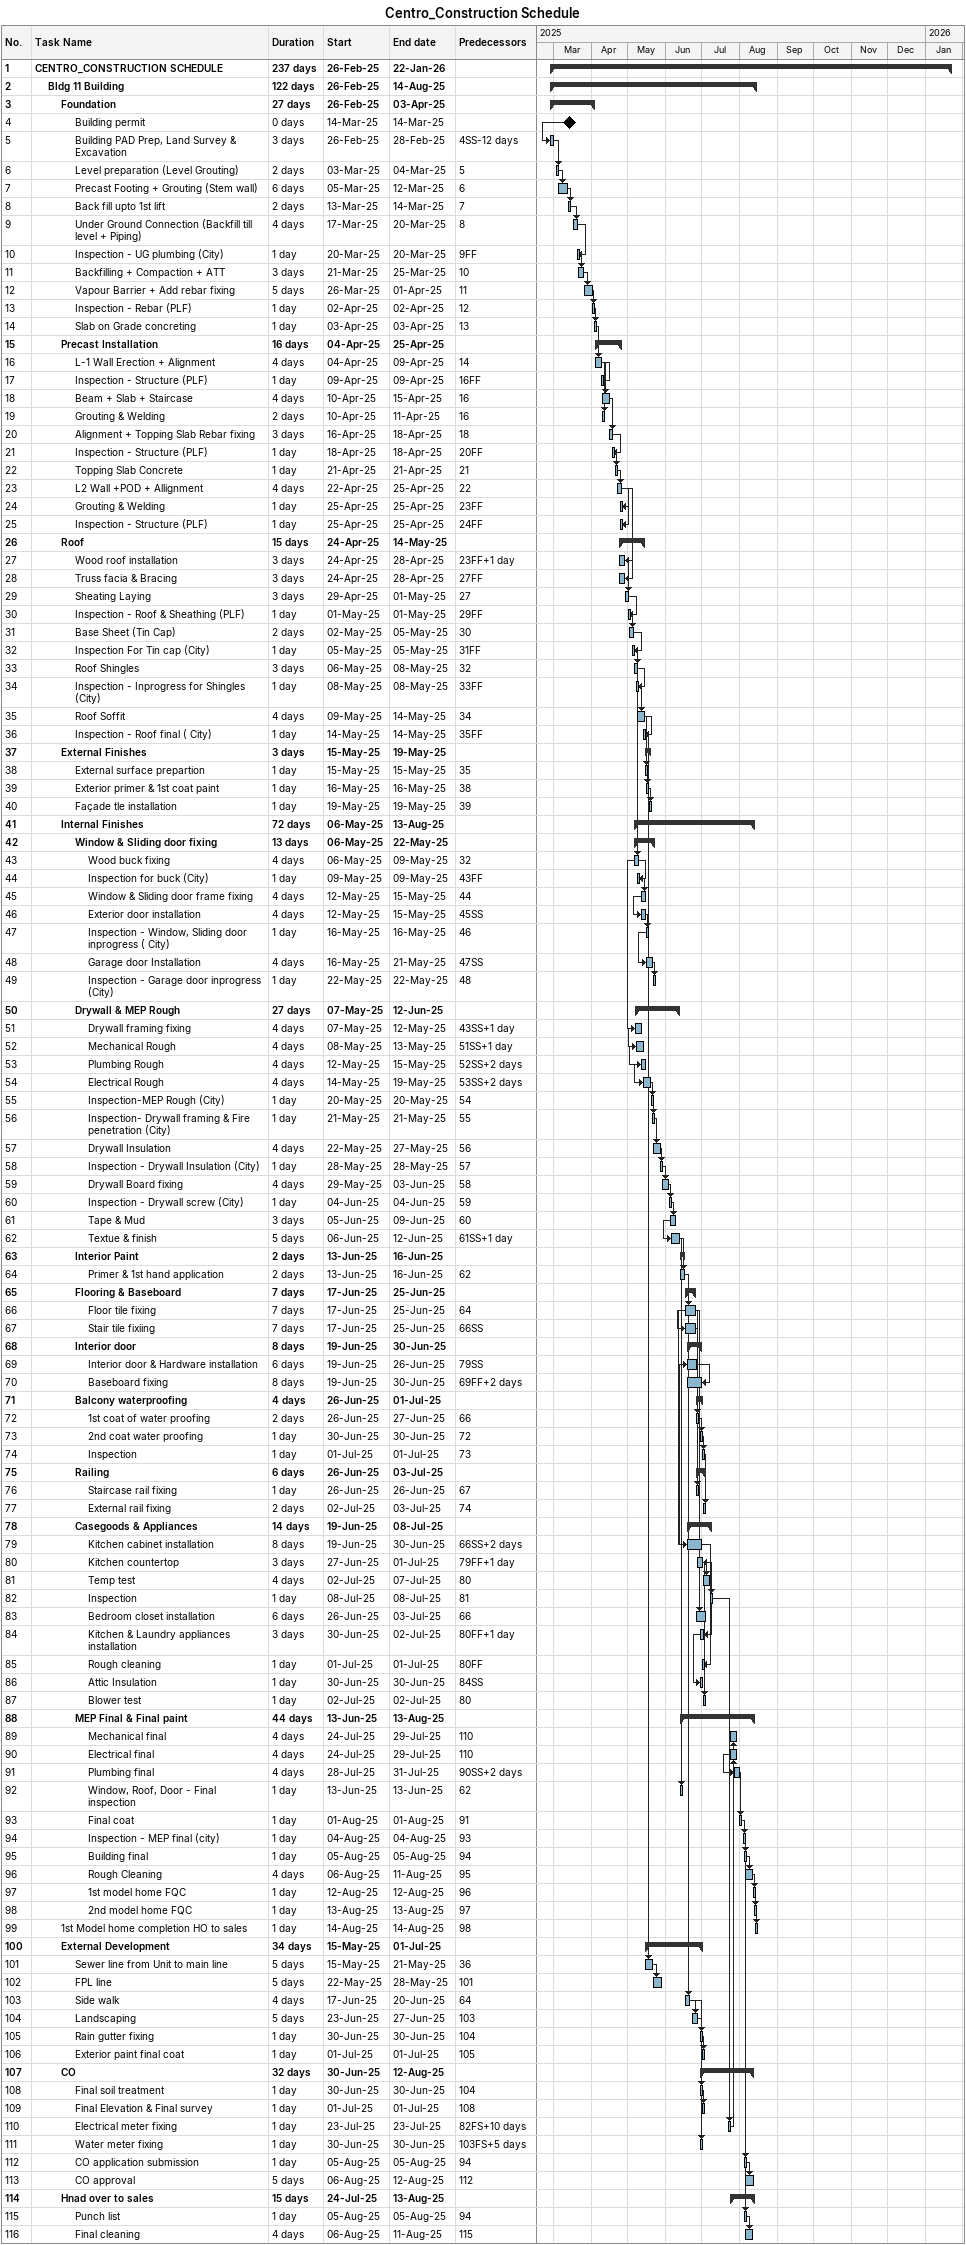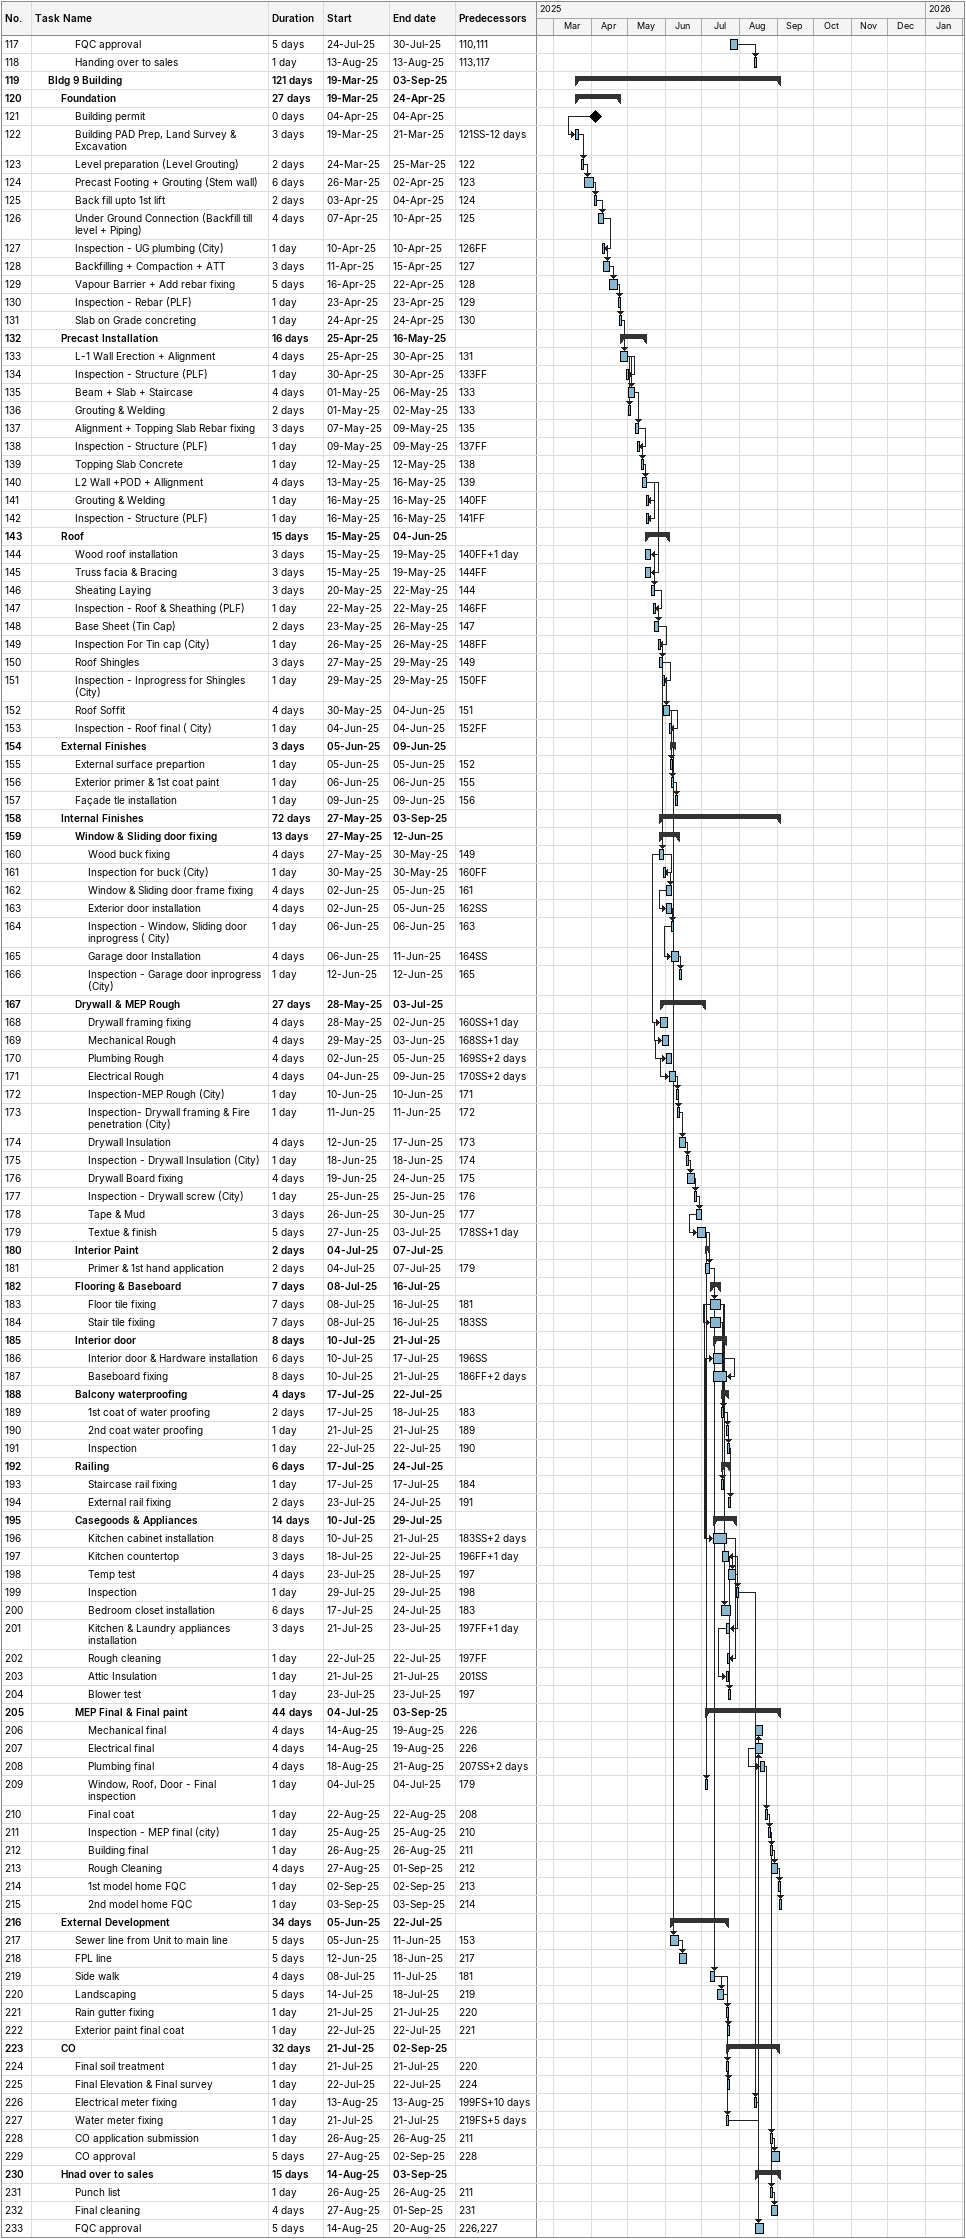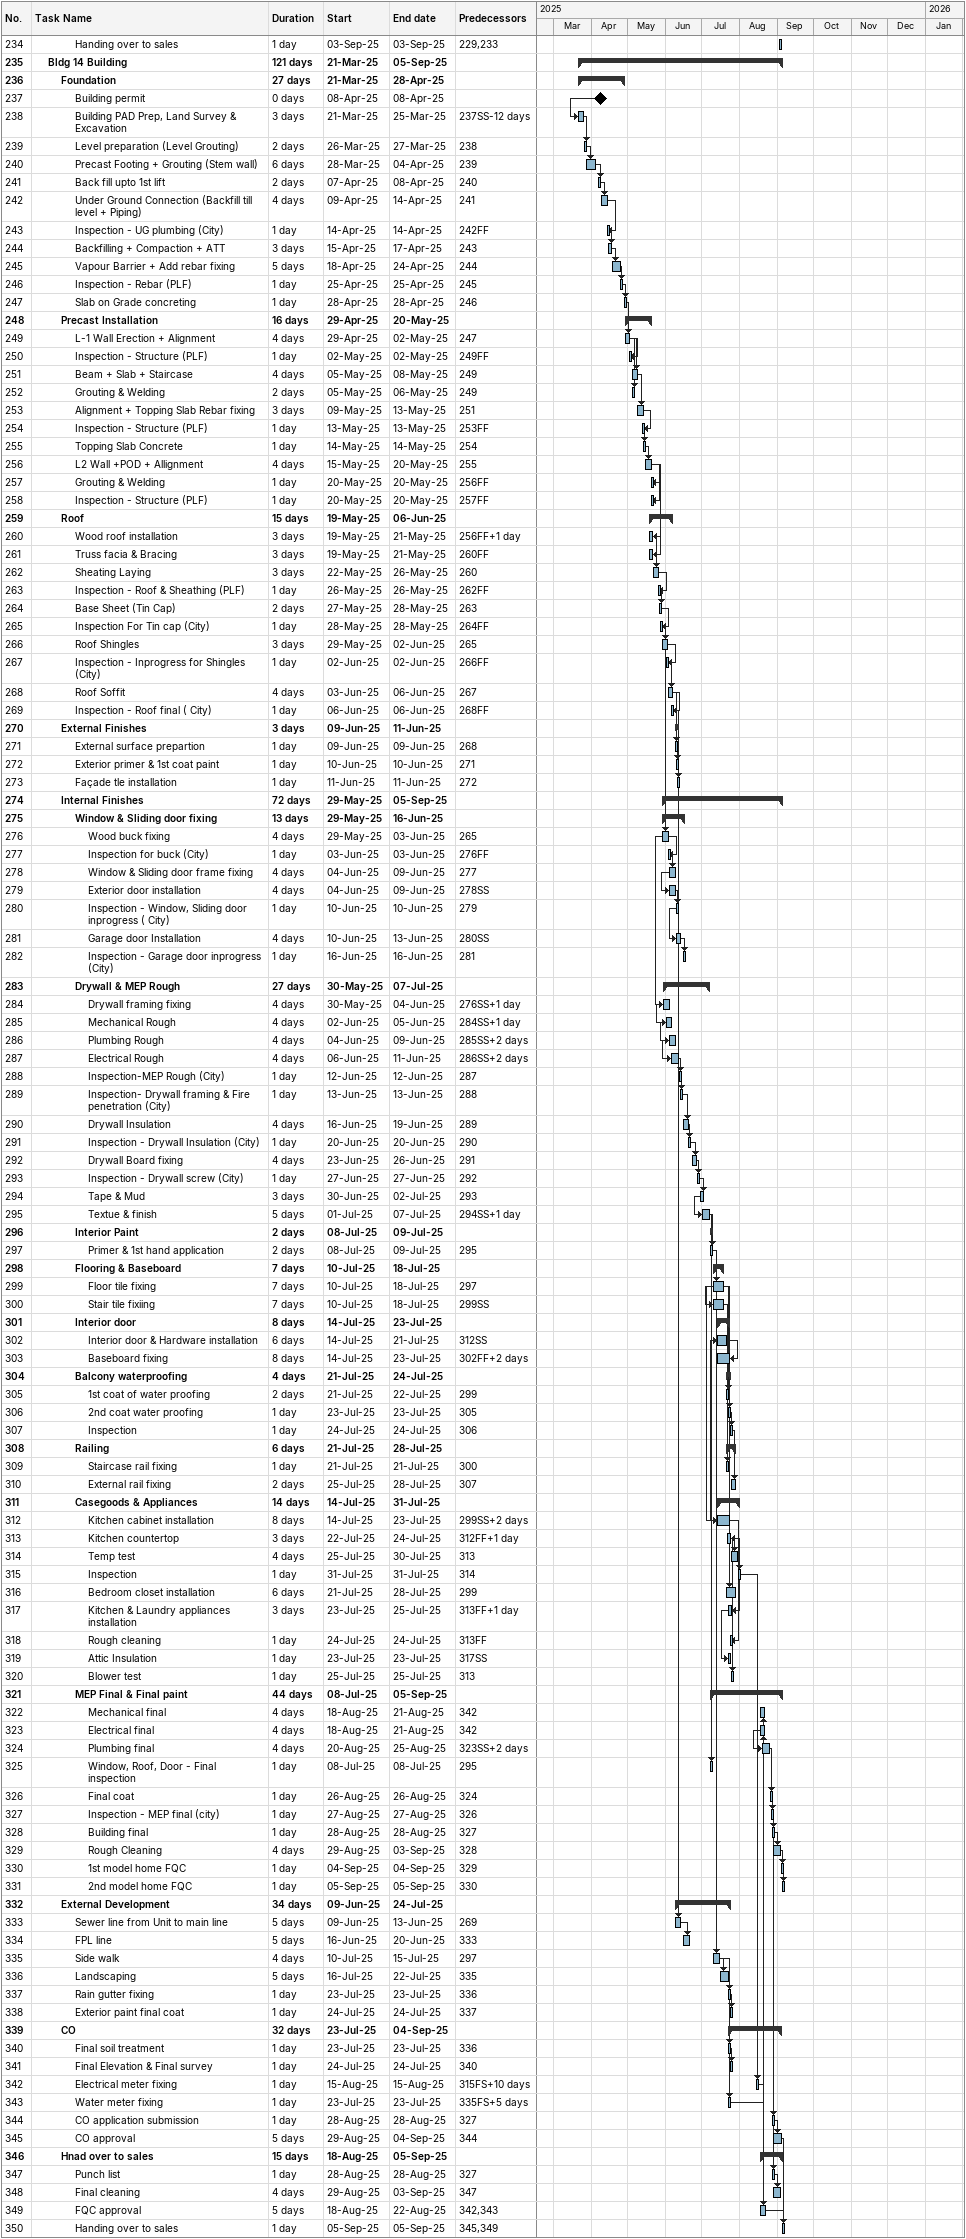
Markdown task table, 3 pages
Centro_Construction Schedule

| ID | Level | Task | Duration | Start | Finish | Predecessors |
|---|---|---|---|---|---|---|
| 1 | 1 | **CENTRO_CONSTRUCTION SCHEDULE** | 237d | 2025-02-26 | 2026-01-22 |  |
| 2 | 2 | **Bldg 11 Building** | 122d | 2025-02-26 | 2025-08-14 |  |
| 3 | 3 | **Foundation** | 27d | 2025-02-26 | 2025-04-03 |  |
| 4 | 4 | Building permit | 0d | 2025-03-14 | 2025-03-14 |  |
| 5 | 4 | Building PAD Prep, Land Survey & Excavation | 3d | 2025-02-26 | 2025-02-28 | 4SS-12d |
| 6 | 4 | Level preparation (Level Grouting) | 2d | 2025-03-03 | 2025-03-04 | 5 |
| 7 | 4 | Precast Footing + Grouting (Stem wall) | 6d | 2025-03-05 | 2025-03-12 | 6 |
| 8 | 4 | Back fill upto 1st lift | 2d | 2025-03-13 | 2025-03-14 | 7 |
| 9 | 4 | Under Ground Connection (Backfill till level + Piping) | 4d | 2025-03-17 | 2025-03-20 | 8 |
| 10 | 4 | Inspection - UG plumbing (City) | 1d | 2025-03-20 | 2025-03-20 | 9FF |
| 11 | 4 | Backfilling + Compaction + ATT | 3d | 2025-03-21 | 2025-03-25 | 10 |
| 12 | 4 | Vapour Barrier + Add rebar fixing | 5d | 2025-03-26 | 2025-04-01 | 11 |
| 13 | 4 | Inspection - Rebar (PLF) | 1d | 2025-04-02 | 2025-04-02 | 12 |
| 14 | 4 | Slab on Grade concreting | 1d | 2025-04-03 | 2025-04-03 | 13 |
| 15 | 3 | **Precast Installation** | 16d | 2025-04-04 | 2025-04-25 |  |
| 16 | 4 | L-1 Wall Erection + Alignment | 4d | 2025-04-04 | 2025-04-09 | 14 |
| 17 | 4 | Inspection - Structure (PLF) | 1d | 2025-04-09 | 2025-04-09 | 16FF |
| 18 | 4 | Beam + Slab + Staircase | 4d | 2025-04-10 | 2025-04-15 | 16 |
| 19 | 4 | Grouting & Welding | 2d | 2025-04-10 | 2025-04-11 | 16 |
| 20 | 4 | Alignment + Topping Slab Rebar fixing | 3d | 2025-04-16 | 2025-04-18 | 18 |
| 21 | 4 | Inspection - Structure (PLF) | 1d | 2025-04-18 | 2025-04-18 | 20FF |
| 22 | 4 | Topping Slab Concrete | 1d | 2025-04-21 | 2025-04-21 | 21 |
| 23 | 4 | L2 Wall +POD + Allignment | 4d | 2025-04-22 | 2025-04-25 | 22 |
| 24 | 4 | Grouting & Welding | 1d | 2025-04-25 | 2025-04-25 | 23FF |
| 25 | 4 | Inspection - Structure (PLF) | 1d | 2025-04-25 | 2025-04-25 | 24FF |
| 26 | 3 | **Roof** | 15d | 2025-04-24 | 2025-05-14 |  |
| 27 | 4 | Wood roof installation | 3d | 2025-04-24 | 2025-04-28 | 23FF+1d |
| 28 | 4 | Truss facia & Bracing | 3d | 2025-04-24 | 2025-04-28 | 27FF |
| 29 | 4 | Sheating Laying | 3d | 2025-04-29 | 2025-05-01 | 27 |
| 30 | 4 | Inspection - Roof & Sheathing (PLF) | 1d | 2025-05-01 | 2025-05-01 | 29FF |
| 31 | 4 | Base Sheet (Tin Cap) | 2d | 2025-05-02 | 2025-05-05 | 30 |
| 32 | 4 | Inspection For Tin cap (City) | 1d | 2025-05-05 | 2025-05-05 | 31FF |
| 33 | 4 | Roof Shingles | 3d | 2025-05-06 | 2025-05-08 | 32 |
| 34 | 4 | Inspection - Inprogress for Shingles (City) | 1d | 2025-05-08 | 2025-05-08 | 33FF |
| 35 | 4 | Roof Soffit | 4d | 2025-05-09 | 2025-05-14 | 34 |
| 36 | 4 | Inspection - Roof final ( City) | 1d | 2025-05-14 | 2025-05-14 | 35FF |
| 37 | 3 | **External Finishes** | 3d | 2025-05-15 | 2025-05-19 |  |
| 38 | 4 | External surface prepartion | 1d | 2025-05-15 | 2025-05-15 | 35 |
| 39 | 4 | Exterior primer & 1st coat paint | 1d | 2025-05-16 | 2025-05-16 | 38 |
| 40 | 4 | Façade tle installation | 1d | 2025-05-19 | 2025-05-19 | 39 |
| 41 | 3 | **Internal Finishes** | 72d | 2025-05-06 | 2025-08-13 |  |
| 42 | 4 | **Window & Sliding door fixing** | 13d | 2025-05-06 | 2025-05-22 |  |
| 43 | 5 | Wood buck fixing | 4d | 2025-05-06 | 2025-05-09 | 32 |
| 44 | 5 | Inspection for buck (City) | 1d | 2025-05-09 | 2025-05-09 | 43FF |
| 45 | 5 | Window & Sliding door frame fixing | 4d | 2025-05-12 | 2025-05-15 | 44 |
| 46 | 5 | Exterior door installation | 4d | 2025-05-12 | 2025-05-15 | 45SS |
| 47 | 5 | Inspection - Window, Sliding door inprogress ( City) | 1d | 2025-05-16 | 2025-05-16 | 46 |
| 48 | 5 | Garage door Installation | 4d | 2025-05-16 | 2025-05-21 | 47SS |
| 49 | 5 | Inspection - Garage door inprogress (City) | 1d | 2025-05-22 | 2025-05-22 | 48 |
| 50 | 4 | **Drywall & MEP Rough** | 27d | 2025-05-07 | 2025-06-12 |  |
| 51 | 5 | Drywall framing fixing | 4d | 2025-05-07 | 2025-05-12 | 43SS+1d |
| 52 | 5 | Mechanical Rough | 4d | 2025-05-08 | 2025-05-13 | 51SS+1d |
| 53 | 5 | Plumbing Rough | 4d | 2025-05-12 | 2025-05-15 | 52SS+2d |
| 54 | 5 | Electrical Rough | 4d | 2025-05-14 | 2025-05-19 | 53SS+2d |
| 55 | 5 | Inspection-MEP Rough (City) | 1d | 2025-05-20 | 2025-05-20 | 54 |
| 56 | 5 | Inspection- Drywall framing & Fire penetration (City) | 1d | 2025-05-21 | 2025-05-21 | 55 |
| 57 | 5 | Drywall Insulation | 4d | 2025-05-22 | 2025-05-27 | 56 |
| 58 | 5 | Inspection - Drywall Insulation (City) | 1d | 2025-05-28 | 2025-05-28 | 57 |
| 59 | 5 | Drywall Board fixing | 4d | 2025-05-29 | 2025-06-03 | 58 |
| 60 | 5 | Inspection - Drywall screw (City) | 1d | 2025-06-04 | 2025-06-04 | 59 |
| 61 | 5 | Tape & Mud | 3d | 2025-06-05 | 2025-06-09 | 60 |
| 62 | 5 | Textue & finish | 5d | 2025-06-06 | 2025-06-12 | 61SS+1d |
| 63 | 4 | **Interior Paint** | 2d | 2025-06-13 | 2025-06-16 |  |
| 64 | 5 | Primer & 1st hand application | 2d | 2025-06-13 | 2025-06-16 | 62 |
| 65 | 4 | **Flooring & Baseboard** | 7d | 2025-06-17 | 2025-06-25 |  |
| 66 | 5 | Floor tile fixing | 7d | 2025-06-17 | 2025-06-25 | 64 |
| 67 | 5 | Stair tile fixiing | 7d | 2025-06-17 | 2025-06-25 | 66SS |
| 68 | 4 | **Interior door** | 8d | 2025-06-19 | 2025-06-30 |  |
| 69 | 5 | Interior door & Hardware installation | 6d | 2025-06-19 | 2025-06-26 | 79SS |
| 70 | 5 | Baseboard fixing | 8d | 2025-06-19 | 2025-06-30 | 69FF+2d |
| 71 | 4 | **Balcony waterproofing** | 4d | 2025-06-26 | 2025-07-01 |  |
| 72 | 5 | 1st coat of water proofing | 2d | 2025-06-26 | 2025-06-27 | 66 |
| 73 | 5 | 2nd coat water proofing | 1d | 2025-06-30 | 2025-06-30 | 72 |
| 74 | 5 | Inspection | 1d | 2025-07-01 | 2025-07-01 | 73 |
| 75 | 4 | **Railing** | 6d | 2025-06-26 | 2025-07-03 |  |
| 76 | 5 | Staircase rail fixing | 1d | 2025-06-26 | 2025-06-26 | 67 |
| 77 | 5 | External rail fixing | 2d | 2025-07-02 | 2025-07-03 | 74 |
| 78 | 4 | **Casegoods & Appliances** | 14d | 2025-06-19 | 2025-07-08 |  |
| 79 | 5 | Kitchen cabinet installation | 8d | 2025-06-19 | 2025-06-30 | 66SS+2d |
| 80 | 5 | Kitchen countertop | 3d | 2025-06-27 | 2025-07-01 | 79FF+1d |
| 81 | 5 | Temp test | 4d | 2025-07-02 | 2025-07-07 | 80 |
| 82 | 5 | Inspection | 1d | 2025-07-08 | 2025-07-08 | 81 |
| 83 | 5 | Bedroom closet installation | 6d | 2025-06-26 | 2025-07-03 | 66 |
| 84 | 5 | Kitchen & Laundry appliances installation | 3d | 2025-06-30 | 2025-07-02 | 80FF+1d |
| 85 | 5 | Rough cleaning | 1d | 2025-07-01 | 2025-07-01 | 80FF |
| 86 | 5 | Attic Insulation | 1d | 2025-06-30 | 2025-06-30 | 84SS |
| 87 | 5 | Blower test | 1d | 2025-07-02 | 2025-07-02 | 80 |
| 88 | 4 | **MEP Final & Final paint** | 44d | 2025-06-13 | 2025-08-13 |  |
| 89 | 5 | Mechanical final | 4d | 2025-07-24 | 2025-07-29 | 110 |
| 90 | 5 | Electrical final | 4d | 2025-07-24 | 2025-07-29 | 110 |
| 91 | 5 | Plumbing final | 4d | 2025-07-28 | 2025-07-31 | 90SS+2d |
| 92 | 5 | Window, Roof, Door - Final inspection | 1d | 2025-06-13 | 2025-06-13 | 62 |
| 93 | 5 | Final coat | 1d | 2025-08-01 | 2025-08-01 | 91 |
| 94 | 5 | Inspection - MEP final (city) | 1d | 2025-08-04 | 2025-08-04 | 93 |
| 95 | 5 | Building final | 1d | 2025-08-05 | 2025-08-05 | 94 |
| 96 | 5 | Rough Cleaning | 4d | 2025-08-06 | 2025-08-11 | 95 |
| 97 | 5 | 1st model home FQC | 1d | 2025-08-12 | 2025-08-12 | 96 |
| 98 | 5 | 2nd model home FQC | 1d | 2025-08-13 | 2025-08-13 | 97 |
| 99 | 3 | 1st Model home completion HO to sales | 1d | 2025-08-14 | 2025-08-14 | 98 |
| 100 | 3 | **External Development** | 34d | 2025-05-15 | 2025-07-01 |  |
| 101 | 4 | Sewer line from Unit to main line | 5d | 2025-05-15 | 2025-05-21 | 36 |
| 102 | 4 | FPL line | 5d | 2025-05-22 | 2025-05-28 | 101 |
| 103 | 4 | Side walk | 4d | 2025-06-17 | 2025-06-20 | 64 |
| 104 | 4 | Landscaping | 5d | 2025-06-23 | 2025-06-27 | 103 |
| 105 | 4 | Rain gutter fixing | 1d | 2025-06-30 | 2025-06-30 | 104 |
| 106 | 4 | Exterior paint final coat | 1d | 2025-07-01 | 2025-07-01 | 105 |
| 107 | 3 | **CO** | 32d | 2025-06-30 | 2025-08-12 |  |
| 108 | 4 | Final soil treatment | 1d | 2025-06-30 | 2025-06-30 | 104 |
| 109 | 4 | Final Elevation & Final survey | 1d | 2025-07-01 | 2025-07-01 | 108 |
| 110 | 4 | Electrical meter fixing | 1d | 2025-07-23 | 2025-07-23 | 82FS+10d |
| 111 | 4 | Water meter fixing | 1d | 2025-06-30 | 2025-06-30 | 103FS+5d |
| 112 | 4 | CO application submission | 1d | 2025-08-05 | 2025-08-05 | 94 |
| 113 | 4 | CO approval | 5d | 2025-08-06 | 2025-08-12 | 112 |
| 114 | 3 | **Hnad over to sales** | 15d | 2025-07-24 | 2025-08-13 |  |
| 115 | 4 | Punch list | 1d | 2025-08-05 | 2025-08-05 | 94 |
| 116 | 4 | Final cleaning | 4d | 2025-08-06 | 2025-08-11 | 115 |
| 117 | 4 | FQC approval | 5d | 2025-07-24 | 2025-07-30 | 110, 111 |
| 118 | 4 | Handing over to sales | 1d | 2025-08-13 | 2025-08-13 | 113, 117 |
| 119 | 2 | **Bldg 9 Building** | 121d | 2025-03-19 | 2025-09-03 |  |
| 120 | 3 | **Foundation** | 27d | 2025-03-19 | 2025-04-24 |  |
| 121 | 4 | Building permit | 0d | 2025-04-04 | 2025-04-04 |  |
| 122 | 4 | Building PAD Prep, Land Survey & Excavation | 3d | 2025-03-19 | 2025-03-21 | 121SS-12d |
| 123 | 4 | Level preparation (Level Grouting) | 2d | 2025-03-24 | 2025-03-25 | 122 |
| 124 | 4 | Precast Footing + Grouting (Stem wall) | 6d | 2025-03-26 | 2025-04-02 | 123 |
| 125 | 4 | Back fill upto 1st lift | 2d | 2025-04-03 | 2025-04-04 | 124 |
| 126 | 4 | Under Ground Connection (Backfill till level + Piping) | 4d | 2025-04-07 | 2025-04-10 | 125 |
| 127 | 4 | Inspection - UG plumbing (City) | 1d | 2025-04-10 | 2025-04-10 | 126FF |
| 128 | 4 | Backfilling + Compaction + ATT | 3d | 2025-04-11 | 2025-04-15 | 127 |
| 129 | 4 | Vapour Barrier + Add rebar fixing | 5d | 2025-04-16 | 2025-04-22 | 128 |
| 130 | 4 | Inspection - Rebar (PLF) | 1d | 2025-04-23 | 2025-04-23 | 129 |
| 131 | 4 | Slab on Grade concreting | 1d | 2025-04-24 | 2025-04-24 | 130 |
| 132 | 3 | **Precast Installation** | 16d | 2025-04-25 | 2025-05-16 |  |
| 133 | 4 | L-1 Wall Erection + Alignment | 4d | 2025-04-25 | 2025-04-30 | 131 |
| 134 | 4 | Inspection - Structure (PLF) | 1d | 2025-04-30 | 2025-04-30 | 133FF |
| 135 | 4 | Beam + Slab + Staircase | 4d | 2025-05-01 | 2025-05-06 | 133 |
| 136 | 4 | Grouting & Welding | 2d | 2025-05-01 | 2025-05-02 | 133 |
| 137 | 4 | Alignment + Topping Slab Rebar fixing | 3d | 2025-05-07 | 2025-05-09 | 135 |
| 138 | 4 | Inspection - Structure (PLF) | 1d | 2025-05-09 | 2025-05-09 | 137FF |
| 139 | 4 | Topping Slab Concrete | 1d | 2025-05-12 | 2025-05-12 | 138 |
| 140 | 4 | L2 Wall +POD + Allignment | 4d | 2025-05-13 | 2025-05-16 | 139 |
| 141 | 4 | Grouting & Welding | 1d | 2025-05-16 | 2025-05-16 | 140FF |
| 142 | 4 | Inspection - Structure (PLF) | 1d | 2025-05-16 | 2025-05-16 | 141FF |
| 143 | 3 | **Roof** | 15d | 2025-05-15 | 2025-06-04 |  |
| 144 | 4 | Wood roof installation | 3d | 2025-05-15 | 2025-05-19 | 140FF+1d |
| 145 | 4 | Truss facia & Bracing | 3d | 2025-05-15 | 2025-05-19 | 144FF |
| 146 | 4 | Sheating Laying | 3d | 2025-05-20 | 2025-05-22 | 144 |
| 147 | 4 | Inspection - Roof & Sheathing (PLF) | 1d | 2025-05-22 | 2025-05-22 | 146FF |
| 148 | 4 | Base Sheet (Tin Cap) | 2d | 2025-05-23 | 2025-05-26 | 147 |
| 149 | 4 | Inspection For Tin cap (City) | 1d | 2025-05-26 | 2025-05-26 | 148FF |
| 150 | 4 | Roof Shingles | 3d | 2025-05-27 | 2025-05-29 | 149 |
| 151 | 4 | Inspection - Inprogress for Shingles (City) | 1d | 2025-05-29 | 2025-05-29 | 150FF |
| 152 | 4 | Roof Soffit | 4d | 2025-05-30 | 2025-06-04 | 151 |
| 153 | 4 | Inspection - Roof final ( City) | 1d | 2025-06-04 | 2025-06-04 | 152FF |
| 154 | 3 | **External Finishes** | 3d | 2025-06-05 | 2025-06-09 |  |
| 155 | 4 | External surface prepartion | 1d | 2025-06-05 | 2025-06-05 | 152 |
| 156 | 4 | Exterior primer & 1st coat paint | 1d | 2025-06-06 | 2025-06-06 | 155 |
| 157 | 4 | Façade tle installation | 1d | 2025-06-09 | 2025-06-09 | 156 |
| 158 | 3 | **Internal Finishes** | 72d | 2025-05-27 | 2025-09-03 |  |
| 159 | 4 | **Window & Sliding door fixing** | 13d | 2025-05-27 | 2025-06-12 |  |
| 160 | 5 | Wood buck fixing | 4d | 2025-05-27 | 2025-05-30 | 149 |
| 161 | 5 | Inspection for buck (City) | 1d | 2025-05-30 | 2025-05-30 | 160FF |
| 162 | 5 | Window & Sliding door frame fixing | 4d | 2025-06-02 | 2025-06-05 | 161 |
| 163 | 5 | Exterior door installation | 4d | 2025-06-02 | 2025-06-05 | 162SS |
| 164 | 5 | Inspection - Window, Sliding door inprogress ( City) | 1d | 2025-06-06 | 2025-06-06 | 163 |
| 165 | 5 | Garage door Installation | 4d | 2025-06-06 | 2025-06-11 | 164SS |
| 166 | 5 | Inspection - Garage door inprogress (City) | 1d | 2025-06-12 | 2025-06-12 | 165 |
| 167 | 4 | **Drywall & MEP Rough** | 27d | 2025-05-28 | 2025-07-03 |  |
| 168 | 5 | Drywall framing fixing | 4d | 2025-05-28 | 2025-06-02 | 160SS+1d |
| 169 | 5 | Mechanical Rough | 4d | 2025-05-29 | 2025-06-03 | 168SS+1d |
| 170 | 5 | Plumbing Rough | 4d | 2025-06-02 | 2025-06-05 | 169SS+2d |
| 171 | 5 | Electrical Rough | 4d | 2025-06-04 | 2025-06-09 | 170SS+2d |
| 172 | 5 | Inspection-MEP Rough (City) | 1d | 2025-06-10 | 2025-06-10 | 171 |
| 173 | 5 | Inspection- Drywall framing & Fire penetration (City) | 1d | 2025-06-11 | 2025-06-11 | 172 |
| 174 | 5 | Drywall Insulation | 4d | 2025-06-12 | 2025-06-17 | 173 |
| 175 | 5 | Inspection - Drywall Insulation (City) | 1d | 2025-06-18 | 2025-06-18 | 174 |
| 176 | 5 | Drywall Board fixing | 4d | 2025-06-19 | 2025-06-24 | 175 |
| 177 | 5 | Inspection - Drywall screw (City) | 1d | 2025-06-25 | 2025-06-25 | 176 |
| 178 | 5 | Tape & Mud | 3d | 2025-06-26 | 2025-06-30 | 177 |
| 179 | 5 | Textue & finish | 5d | 2025-06-27 | 2025-07-03 | 178SS+1d |
| 180 | 4 | **Interior Paint** | 2d | 2025-07-04 | 2025-07-07 |  |
| 181 | 5 | Primer & 1st hand application | 2d | 2025-07-04 | 2025-07-07 | 179 |
| 182 | 4 | **Flooring & Baseboard** | 7d | 2025-07-08 | 2025-07-16 |  |
| 183 | 5 | Floor tile fixing | 7d | 2025-07-08 | 2025-07-16 | 181 |
| 184 | 5 | Stair tile fixiing | 7d | 2025-07-08 | 2025-07-16 | 183SS |
| 185 | 4 | **Interior door** | 8d | 2025-07-10 | 2025-07-21 |  |
| 186 | 5 | Interior door & Hardware installation | 6d | 2025-07-10 | 2025-07-17 | 196SS |
| 187 | 5 | Baseboard fixing | 8d | 2025-07-10 | 2025-07-21 | 186FF+2d |
| 188 | 4 | **Balcony waterproofing** | 4d | 2025-07-17 | 2025-07-22 |  |
| 189 | 5 | 1st coat of water proofing | 2d | 2025-07-17 | 2025-07-18 | 183 |
| 190 | 5 | 2nd coat water proofing | 1d | 2025-07-21 | 2025-07-21 | 189 |
| 191 | 5 | Inspection | 1d | 2025-07-22 | 2025-07-22 | 190 |
| 192 | 4 | **Railing** | 6d | 2025-07-17 | 2025-07-24 |  |
| 193 | 5 | Staircase rail fixing | 1d | 2025-07-17 | 2025-07-17 | 184 |
| 194 | 5 | External rail fixing | 2d | 2025-07-23 | 2025-07-24 | 191 |
| 195 | 4 | **Casegoods & Appliances** | 14d | 2025-07-10 | 2025-07-29 |  |
| 196 | 5 | Kitchen cabinet installation | 8d | 2025-07-10 | 2025-07-21 | 183SS+2d |
| 197 | 5 | Kitchen countertop | 3d | 2025-07-18 | 2025-07-22 | 196FF+1d |
| 198 | 5 | Temp test | 4d | 2025-07-23 | 2025-07-28 | 197 |
| 199 | 5 | Inspection | 1d | 2025-07-29 | 2025-07-29 | 198 |
| 200 | 5 | Bedroom closet installation | 6d | 2025-07-17 | 2025-07-24 | 183 |
| 201 | 5 | Kitchen & Laundry appliances installation | 3d | 2025-07-21 | 2025-07-23 | 197FF+1d |
| 202 | 5 | Rough cleaning | 1d | 2025-07-22 | 2025-07-22 | 197FF |
| 203 | 5 | Attic Insulation | 1d | 2025-07-21 | 2025-07-21 | 201SS |
| 204 | 5 | Blower test | 1d | 2025-07-23 | 2025-07-23 | 197 |
| 205 | 4 | **MEP Final & Final paint** | 44d | 2025-07-04 | 2025-09-03 |  |
| 206 | 5 | Mechanical final | 4d | 2025-08-14 | 2025-08-19 | 226 |
| 207 | 5 | Electrical final | 4d | 2025-08-14 | 2025-08-19 | 226 |
| 208 | 5 | Plumbing final | 4d | 2025-08-18 | 2025-08-21 | 207SS+2d |
| 209 | 5 | Window, Roof, Door - Final inspection | 1d | 2025-07-04 | 2025-07-04 | 179 |
| 210 | 5 | Final coat | 1d | 2025-08-22 | 2025-08-22 | 208 |
| 211 | 5 | Inspection - MEP final (city) | 1d | 2025-08-25 | 2025-08-25 | 210 |
| 212 | 5 | Building final | 1d | 2025-08-26 | 2025-08-26 | 211 |
| 213 | 5 | Rough Cleaning | 4d | 2025-08-27 | 2025-09-01 | 212 |
| 214 | 5 | 1st model home FQC | 1d | 2025-09-02 | 2025-09-02 | 213 |
| 215 | 5 | 2nd model home FQC | 1d | 2025-09-03 | 2025-09-03 | 214 |
| 216 | 3 | **External Development** | 34d | 2025-06-05 | 2025-07-22 |  |
| 217 | 4 | Sewer line from Unit to main line | 5d | 2025-06-05 | 2025-06-11 | 153 |
| 218 | 4 | FPL line | 5d | 2025-06-12 | 2025-06-18 | 217 |
| 219 | 4 | Side walk | 4d | 2025-07-08 | 2025-07-11 | 181 |
| 220 | 4 | Landscaping | 5d | 2025-07-14 | 2025-07-18 | 219 |
| 221 | 4 | Rain gutter fixing | 1d | 2025-07-21 | 2025-07-21 | 220 |
| 222 | 4 | Exterior paint final coat | 1d | 2025-07-22 | 2025-07-22 | 221 |
| 223 | 3 | **CO** | 32d | 2025-07-21 | 2025-09-02 |  |
| 224 | 4 | Final soil treatment | 1d | 2025-07-21 | 2025-07-21 | 220 |
| 225 | 4 | Final Elevation & Final survey | 1d | 2025-07-22 | 2025-07-22 | 224 |
| 226 | 4 | Electrical meter fixing | 1d | 2025-08-13 | 2025-08-13 | 199FS+10d |
| 227 | 4 | Water meter fixing | 1d | 2025-07-21 | 2025-07-21 | 219FS+5d |
| 228 | 4 | CO application submission | 1d | 2025-08-26 | 2025-08-26 | 211 |
| 229 | 4 | CO approval | 5d | 2025-08-27 | 2025-09-02 | 228 |
| 230 | 3 | **Hnad over to sales** | 15d | 2025-08-14 | 2025-09-03 |  |
| 231 | 4 | Punch list | 1d | 2025-08-26 | 2025-08-26 | 211 |
| 232 | 4 | Final cleaning | 4d | 2025-08-27 | 2025-09-01 | 231 |
| 233 | 4 | FQC approval | 5d | 2025-08-14 | 2025-08-20 | 226, 227 |
| 234 | 4 | Handing over to sales | 1d | 2025-09-03 | 2025-09-03 | 229, 233 |
| 235 | 2 | **Bldg 14 Building** | 121d | 2025-03-21 | 2025-09-05 |  |
| 236 | 3 | **Foundation** | 27d | 2025-03-21 | 2025-04-28 |  |
| 237 | 4 | Building permit | 0d | 2025-04-08 | 2025-04-08 |  |
| 238 | 4 | Building PAD Prep, Land Survey & Excavation | 3d | 2025-03-21 | 2025-03-25 | 237SS-12d |
| 239 | 4 | Level preparation (Level Grouting) | 2d | 2025-03-26 | 2025-03-27 | 238 |
| 240 | 4 | Precast Footing + Grouting (Stem wall) | 6d | 2025-03-28 | 2025-04-04 | 239 |
| 241 | 4 | Back fill upto 1st lift | 2d | 2025-04-07 | 2025-04-08 | 240 |
| 242 | 4 | Under Ground Connection (Backfill till level + Piping) | 4d | 2025-04-09 | 2025-04-14 | 241 |
| 243 | 4 | Inspection - UG plumbing (City) | 1d | 2025-04-14 | 2025-04-14 | 242FF |
| 244 | 4 | Backfilling + Compaction + ATT | 3d | 2025-04-15 | 2025-04-17 | 243 |
| 245 | 4 | Vapour Barrier + Add rebar fixing | 5d | 2025-04-18 | 2025-04-24 | 244 |
| 246 | 4 | Inspection - Rebar (PLF) | 1d | 2025-04-25 | 2025-04-25 | 245 |
| 247 | 4 | Slab on Grade concreting | 1d | 2025-04-28 | 2025-04-28 | 246 |
| 248 | 3 | **Precast Installation** | 16d | 2025-04-29 | 2025-05-20 |  |
| 249 | 4 | L-1 Wall Erection + Alignment | 4d | 2025-04-29 | 2025-05-02 | 247 |
| 250 | 4 | Inspection - Structure (PLF) | 1d | 2025-05-02 | 2025-05-02 | 249FF |
| 251 | 4 | Beam + Slab + Staircase | 4d | 2025-05-05 | 2025-05-08 | 249 |
| 252 | 4 | Grouting & Welding | 2d | 2025-05-05 | 2025-05-06 | 249 |
| 253 | 4 | Alignment + Topping Slab Rebar fixing | 3d | 2025-05-09 | 2025-05-13 | 251 |
| 254 | 4 | Inspection - Structure (PLF) | 1d | 2025-05-13 | 2025-05-13 | 253FF |
| 255 | 4 | Topping Slab Concrete | 1d | 2025-05-14 | 2025-05-14 | 254 |
| 256 | 4 | L2 Wall +POD + Allignment | 4d | 2025-05-15 | 2025-05-20 | 255 |
| 257 | 4 | Grouting & Welding | 1d | 2025-05-20 | 2025-05-20 | 256FF |
| 258 | 4 | Inspection - Structure (PLF) | 1d | 2025-05-20 | 2025-05-20 | 257FF |
| 259 | 3 | **Roof** | 15d | 2025-05-19 | 2025-06-06 |  |
| 260 | 4 | Wood roof installation | 3d | 2025-05-19 | 2025-05-21 | 256FF+1d |
| 261 | 4 | Truss facia & Bracing | 3d | 2025-05-19 | 2025-05-21 | 260FF |
| 262 | 4 | Sheating Laying | 3d | 2025-05-22 | 2025-05-26 | 260 |
| 263 | 4 | Inspection - Roof & Sheathing (PLF) | 1d | 2025-05-26 | 2025-05-26 | 262FF |
| 264 | 4 | Base Sheet (Tin Cap) | 2d | 2025-05-27 | 2025-05-28 | 263 |
| 265 | 4 | Inspection For Tin cap (City) | 1d | 2025-05-28 | 2025-05-28 | 264FF |
| 266 | 4 | Roof Shingles | 3d | 2025-05-29 | 2025-06-02 | 265 |
| 267 | 4 | Inspection - Inprogress for Shingles (City) | 1d | 2025-06-02 | 2025-06-02 | 266FF |
| 268 | 4 | Roof Soffit | 4d | 2025-06-03 | 2025-06-06 | 267 |
| 269 | 4 | Inspection - Roof final ( City) | 1d | 2025-06-06 | 2025-06-06 | 268FF |
| 270 | 3 | **External Finishes** | 3d | 2025-06-09 | 2025-06-11 |  |
| 271 | 4 | External surface prepartion | 1d | 2025-06-09 | 2025-06-09 | 268 |
| 272 | 4 | Exterior primer & 1st coat paint | 1d | 2025-06-10 | 2025-06-10 | 271 |
| 273 | 4 | Façade tle installation | 1d | 2025-06-11 | 2025-06-11 | 272 |
| 274 | 3 | **Internal Finishes** | 72d | 2025-05-29 | 2025-09-05 |  |
| 275 | 4 | **Window & Sliding door fixing** | 13d | 2025-05-29 | 2025-06-16 |  |
| 276 | 5 | Wood buck fixing | 4d | 2025-05-29 | 2025-06-03 | 265 |
| 277 | 5 | Inspection for buck (City) | 1d | 2025-06-03 | 2025-06-03 | 276FF |
| 278 | 5 | Window & Sliding door frame fixing | 4d | 2025-06-04 | 2025-06-09 | 277 |
| 279 | 5 | Exterior door installation | 4d | 2025-06-04 | 2025-06-09 | 278SS |
| 280 | 5 | Inspection - Window, Sliding door inprogress ( City) | 1d | 2025-06-10 | 2025-06-10 | 279 |
| 281 | 5 | Garage door Installation | 4d | 2025-06-10 | 2025-06-13 | 280SS |
| 282 | 5 | Inspection - Garage door inprogress (City) | 1d | 2025-06-16 | 2025-06-16 | 281 |
| 283 | 4 | **Drywall & MEP Rough** | 27d | 2025-05-30 | 2025-07-07 |  |
| 284 | 5 | Drywall framing fixing | 4d | 2025-05-30 | 2025-06-04 | 276SS+1d |
| 285 | 5 | Mechanical Rough | 4d | 2025-06-02 | 2025-06-05 | 284SS+1d |
| 286 | 5 | Plumbing Rough | 4d | 2025-06-04 | 2025-06-09 | 285SS+2d |
| 287 | 5 | Electrical Rough | 4d | 2025-06-06 | 2025-06-11 | 286SS+2d |
| 288 | 5 | Inspection-MEP Rough (City) | 1d | 2025-06-12 | 2025-06-12 | 287 |
| 289 | 5 | Inspection- Drywall framing & Fire penetration (City) | 1d | 2025-06-13 | 2025-06-13 | 288 |
| 290 | 5 | Drywall Insulation | 4d | 2025-06-16 | 2025-06-19 | 289 |
| 291 | 5 | Inspection - Drywall Insulation (City) | 1d | 2025-06-20 | 2025-06-20 | 290 |
| 292 | 5 | Drywall Board fixing | 4d | 2025-06-23 | 2025-06-26 | 291 |
| 293 | 5 | Inspection - Drywall screw (City) | 1d | 2025-06-27 | 2025-06-27 | 292 |
| 294 | 5 | Tape & Mud | 3d | 2025-06-30 | 2025-07-02 | 293 |
| 295 | 5 | Textue & finish | 5d | 2025-07-01 | 2025-07-07 | 294SS+1d |
| 296 | 4 | **Interior Paint** | 2d | 2025-07-08 | 2025-07-09 |  |
| 297 | 5 | Primer & 1st hand application | 2d | 2025-07-08 | 2025-07-09 | 295 |
| 298 | 4 | **Flooring & Baseboard** | 7d | 2025-07-10 | 2025-07-18 |  |
| 299 | 5 | Floor tile fixing | 7d | 2025-07-10 | 2025-07-18 | 297 |
| 300 | 5 | Stair tile fixiing | 7d | 2025-07-10 | 2025-07-18 | 299SS |
| 301 | 4 | **Interior door** | 8d | 2025-07-14 | 2025-07-23 |  |
| 302 | 5 | Interior door & Hardware installation | 6d | 2025-07-14 | 2025-07-21 | 312SS |
| 303 | 5 | Baseboard fixing | 8d | 2025-07-14 | 2025-07-23 | 302FF+2d |
| 304 | 4 | **Balcony waterproofing** | 4d | 2025-07-21 | 2025-07-24 |  |
| 305 | 5 | 1st coat of water proofing | 2d | 2025-07-21 | 2025-07-22 | 299 |
| 306 | 5 | 2nd coat water proofing | 1d | 2025-07-23 | 2025-07-23 | 305 |
| 307 | 5 | Inspection | 1d | 2025-07-24 | 2025-07-24 | 306 |
| 308 | 4 | **Railing** | 6d | 2025-07-21 | 2025-07-28 |  |
| 309 | 5 | Staircase rail fixing | 1d | 2025-07-21 | 2025-07-21 | 300 |
| 310 | 5 | External rail fixing | 2d | 2025-07-25 | 2025-07-28 | 307 |
| 311 | 4 | **Casegoods & Appliances** | 14d | 2025-07-14 | 2025-07-31 |  |
| 312 | 5 | Kitchen cabinet installation | 8d | 2025-07-14 | 2025-07-23 | 299SS+2d |
| 313 | 5 | Kitchen countertop | 3d | 2025-07-22 | 2025-07-24 | 312FF+1d |
| 314 | 5 | Temp test | 4d | 2025-07-25 | 2025-07-30 | 313 |
| 315 | 5 | Inspection | 1d | 2025-07-31 | 2025-07-31 | 314 |
| 316 | 5 | Bedroom closet installation | 6d | 2025-07-21 | 2025-07-28 | 299 |
| 317 | 5 | Kitchen & Laundry appliances installation | 3d | 2025-07-23 | 2025-07-25 | 313FF+1d |
| 318 | 5 | Rough cleaning | 1d | 2025-07-24 | 2025-07-24 | 313FF |
| 319 | 5 | Attic Insulation | 1d | 2025-07-23 | 2025-07-23 | 317SS |
| 320 | 5 | Blower test | 1d | 2025-07-25 | 2025-07-25 | 313 |
| 321 | 4 | **MEP Final & Final paint** | 44d | 2025-07-08 | 2025-09-05 |  |
| 322 | 5 | Mechanical final | 4d | 2025-08-18 | 2025-08-21 | 342 |
| 323 | 5 | Electrical final | 4d | 2025-08-18 | 2025-08-21 | 342 |
| 324 | 5 | Plumbing final | 4d | 2025-08-20 | 2025-08-25 | 323SS+2d |
| 325 | 5 | Window, Roof, Door - Final inspection | 1d | 2025-07-08 | 2025-07-08 | 295 |
| 326 | 5 | Final coat | 1d | 2025-08-26 | 2025-08-26 | 324 |
| 327 | 5 | Inspection - MEP final (city) | 1d | 2025-08-27 | 2025-08-27 | 326 |
| 328 | 5 | Building final | 1d | 2025-08-28 | 2025-08-28 | 327 |
| 329 | 5 | Rough Cleaning | 4d | 2025-08-29 | 2025-09-03 | 328 |
| 330 | 5 | 1st model home FQC | 1d | 2025-09-04 | 2025-09-04 | 329 |
| 331 | 5 | 2nd model home FQC | 1d | 2025-09-05 | 2025-09-05 | 330 |
| 332 | 3 | **External Development** | 34d | 2025-06-09 | 2025-07-24 |  |
| 333 | 4 | Sewer line from Unit to main line | 5d | 2025-06-09 | 2025-06-13 | 269 |
| 334 | 4 | FPL line | 5d | 2025-06-16 | 2025-06-20 | 333 |
| 335 | 4 | Side walk | 4d | 2025-07-10 | 2025-07-15 | 297 |
| 336 | 4 | Landscaping | 5d | 2025-07-16 | 2025-07-22 | 335 |
| 337 | 4 | Rain gutter fixing | 1d | 2025-07-23 | 2025-07-23 | 336 |
| 338 | 4 | Exterior paint final coat | 1d | 2025-07-24 | 2025-07-24 | 337 |
| 339 | 3 | **CO** | 32d | 2025-07-23 | 2025-09-04 |  |
| 340 | 4 | Final soil treatment | 1d | 2025-07-23 | 2025-07-23 | 336 |
| 341 | 4 | Final Elevation & Final survey | 1d | 2025-07-24 | 2025-07-24 | 340 |
| 342 | 4 | Electrical meter fixing | 1d | 2025-08-15 | 2025-08-15 | 315FS+10d |
| 343 | 4 | Water meter fixing | 1d | 2025-07-23 | 2025-07-23 | 335FS+5d |
| 344 | 4 | CO application submission | 1d | 2025-08-28 | 2025-08-28 | 327 |
| 345 | 4 | CO approval | 5d | 2025-08-29 | 2025-09-04 | 344 |
| 346 | 3 | **Hnad over to sales** | 15d | 2025-08-18 | 2025-09-05 |  |
| 347 | 4 | Punch list | 1d | 2025-08-28 | 2025-08-28 | 327 |
| 348 | 4 | Final cleaning | 4d | 2025-08-29 | 2025-09-03 | 347 |
| 349 | 4 | FQC approval | 5d | 2025-08-18 | 2025-08-22 | 342, 343 |
| 350 | 4 | Handing over to sales | 1d | 2025-09-05 | 2025-09-05 | 345, 349 |
